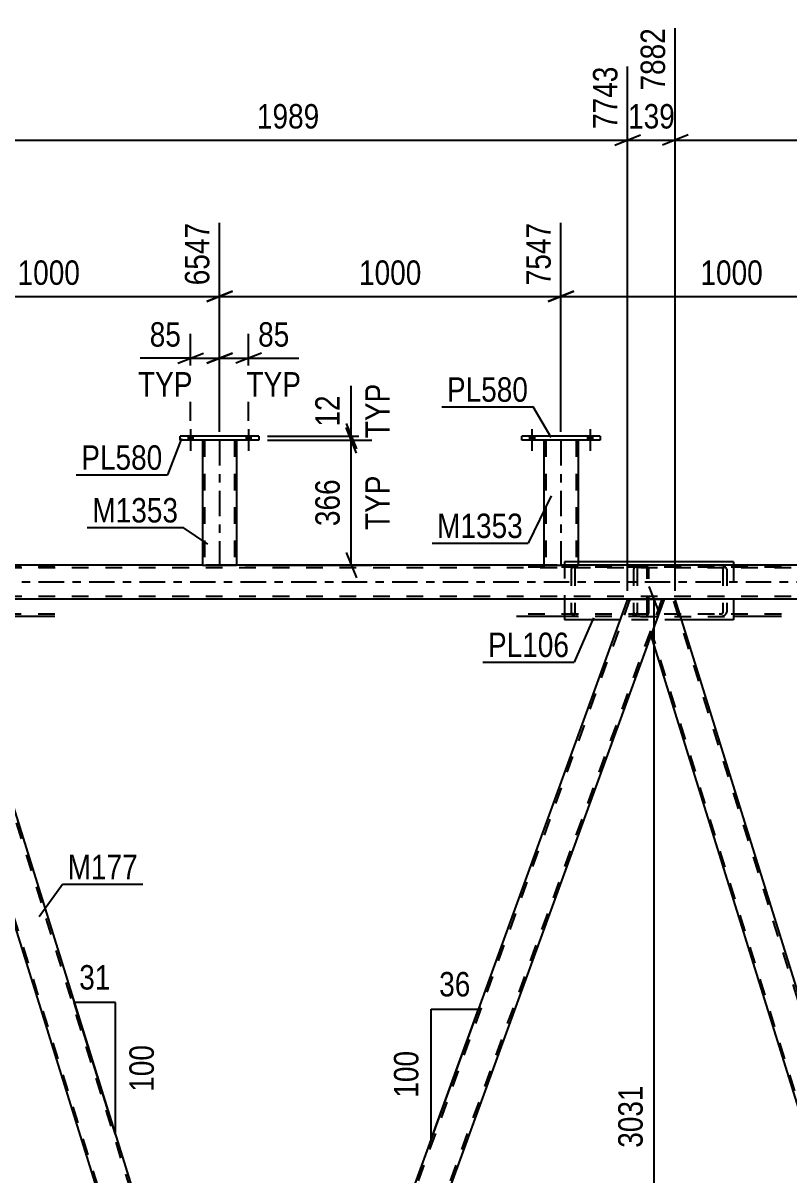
# Model space of a CAD drawing. Header units: millimetres. Extents: x -857 to 332, y -866 to -25.
# Drawn here: x -569.9 to -480.2, y -746.3 to -611.3 of the extents above; entities that cross this region are included whole.
import ezdxf

# ---------------------------------------------------------------- set-up
doc = ezdxf.new("R2010")
doc.units = ezdxf.units.MM
doc.linetypes.add('DXK_LINE_DOT2', pattern=[3.9198, 1.9599, -1.9599])
doc.linetypes.add('DXK_LINE_DOT3', pattern=[5.9187, 2.979, -0.9799, 0.9799, -0.9799])
doc.styles.add('Arial Narrow', font='ARIALN.TTF', dxfattribs={"height": 0.2})

# ---------------------------------------------------------------- blocks, each defined once
blk = doc.blocks.new('Bolt-570386455-6637 - 6466')
at = {"linetype": 'Continuous'}
for points in [[(-550.01, -659.72), (-550.57, -659.72), (-550.57, -660.2), (-550.01, -660.2)], [(-550.01, -659.72), (-550.57, -659.72), (-550.57, -660.2), (-550.01, -660.2)], [(-543.21, -659.72), (-543.77, -659.72), (-543.77, -660.2), (-543.21, -660.2)], [(-543.21, -659.72), (-543.77, -659.72), (-543.77, -660.2), (-543.21, -660.2)]]:
    blk.add_hatch(color=1, dxfattribs=at).paths.add_polyline_path(points)
at = {"color": 1, "linetype": 'Continuous'}
for p, q in [((-550.57, -659.72), (-550.57, -660.2)), ((-550.57, -659.72), (-550.57, -660.2)), ((-550.29, -658.92), (-550.29, -661.44)), ((-550.29, -658.92), (-550.29, -661.44)), ((-550.01, -659.72), (-550.01, -660.2)), ((-550.01, -659.72), (-550.01, -660.2)), ((-543.77, -659.72), (-543.77, -660.2)), ((-543.77, -659.72), (-543.77, -660.2)), ((-543.49, -658.92), (-543.49, -661.44)), ((-543.49, -658.92), (-543.49, -661.44)), ((-543.21, -659.72), (-543.21, -660.2)), ((-543.21, -659.72), (-543.21, -660.2))]:
    blk.add_line(p, q, dxfattribs=at)
blk = doc.blocks.new('Part-570386455-6513 - 6466')
at = {"color": 7, "linetype": 'DXK_LINE_DOT2'}
for p, q in [((-127.13, -674.84), (-788.89, -674.84)), ((-544.89, -674.84), (-548.89, -674.84)), ((-504.89, -674.84), (-508.89, -674.84)), ((-127.13, -675.16), (-808.78, -675.16)), ((-127.13, -678.52), (-808.78, -678.52)), ((-493.5, -678.84), (-499.08, -678.84))]:
    blk.add_line(p, q, dxfattribs=at)
at = {"color": 2, "linetype": 'Continuous'}
for p, q in [((-548.89, -674.84), (-584.89, -674.84)), ((-508.89, -674.84), (-544.89, -674.84)), ((-468.89, -674.84), (-504.89, -674.84)), ((-499.08, -678.84), (-578.64, -678.84)), ((-413.94, -678.84), (-493.5, -678.84))]:
    blk.add_line(p, q, dxfattribs=at)
at = {"color": 7, "linetype": 'DXK_LINE_DOT3'}
blk.add_line((-127.13, -676.84), (-808.78, -676.84), dxfattribs=at)
blk = doc.blocks.new('Part-570386455-6751 - 6466')
at = {"color": 2, "linetype": 'Continuous'}
for p, q in [((-508.89, -660.2), (-508.89, -674.84)), ((-504.89, -660.2), (-504.89, -674.84)), ((-508.89, -674.84), (-504.89, -674.84))]:
    blk.add_line(p, q, dxfattribs=at)
at = {"color": 7, "linetype": 'DXK_LINE_DOT2'}
for p, q in [((-504.89, -660.2), (-508.89, -660.2)), ((-508.89, -660.2), (-508.86, -660.2)), ((-508.65, -660.2), (-508.65, -674.84)), ((-505.13, -660.2), (-505.13, -674.84)), ((-505.19, -674.84), (-505.15, -674.84)), ((-505.15, -674.84), (-505.19, -674.84)), ((-505.13, -674.84), (-505.15, -674.84)), ((-505.15, -674.84), (-505.13, -674.84))]:
    blk.add_line(p, q, dxfattribs=at)
at = {"color": 7, "linetype": 'DXK_LINE_DOT3'}
blk.add_line((-506.89, -660.2), (-506.89, -674.84), dxfattribs=at)
blk = doc.blocks.new('Part-570386455-6563 - 6466')
at = {"color": 2, "linetype": 'Continuous'}
for p, q in [((-502.29, -659.72), (-511.49, -659.72)), ((-511.49, -660.2), (-511.49, -659.72)), ((-502.29, -659.72), (-502.29, -660.2)), ((-502.29, -660.2), (-511.49, -660.2))]:
    blk.add_line(p, q, dxfattribs=at)
blk = doc.blocks.new('Part-570386455-6580 - 6466')
at = {"color": 2, "linetype": 'Continuous'}
for p, q in [((-542.29, -659.72), (-551.49, -659.72)), ((-551.49, -660.2), (-551.49, -659.72)), ((-542.29, -659.72), (-542.29, -660.2)), ((-542.29, -660.2), (-551.49, -660.2))]:
    blk.add_line(p, q, dxfattribs=at)
blk = doc.blocks.new('Part-570386455-6586 - 6466')
at = {"color": 2, "linetype": 'Continuous'}
for p, q in [((-548.89, -660.2), (-548.89, -674.84)), ((-544.89, -660.2), (-544.89, -674.84)), ((-548.89, -674.84), (-544.89, -674.84))]:
    blk.add_line(p, q, dxfattribs=at)
at = {"color": 7, "linetype": 'DXK_LINE_DOT2'}
for p, q in [((-544.89, -660.2), (-548.89, -660.2)), ((-548.89, -660.2), (-548.86, -660.2)), ((-548.65, -660.2), (-548.65, -674.84)), ((-545.13, -660.2), (-545.13, -674.84)), ((-545.19, -674.84), (-545.15, -674.84)), ((-545.15, -674.84), (-545.19, -674.84)), ((-545.13, -674.84), (-545.15, -674.84)), ((-545.15, -674.84), (-545.13, -674.84))]:
    blk.add_line(p, q, dxfattribs=at)
at = {"color": 7, "linetype": 'DXK_LINE_DOT3'}
blk.add_line((-546.89, -660.2), (-546.89, -674.84), dxfattribs=at)
blk = doc.blocks.new('Bolt-570386455-6599 - 6466')
at = {"linetype": 'Continuous'}
for points in [[(-510.01, -659.72), (-510.57, -659.72), (-510.57, -660.2), (-510.01, -660.2)], [(-510.01, -659.72), (-510.57, -659.72), (-510.57, -660.2), (-510.01, -660.2)], [(-503.21, -659.72), (-503.77, -659.72), (-503.77, -660.2), (-503.21, -660.2)], [(-503.21, -659.72), (-503.77, -659.72), (-503.77, -660.2), (-503.21, -660.2)]]:
    blk.add_hatch(color=1, dxfattribs=at).paths.add_polyline_path(points)
at = {"color": 1, "linetype": 'Continuous'}
for p, q in [((-510.57, -659.72), (-510.57, -660.2)), ((-510.57, -659.72), (-510.57, -660.2)), ((-510.29, -658.92), (-510.29, -661.44)), ((-510.29, -658.92), (-510.29, -661.44)), ((-510.01, -659.72), (-510.01, -660.2)), ((-510.01, -659.72), (-510.01, -660.2)), ((-503.77, -659.72), (-503.77, -660.2)), ((-503.77, -659.72), (-503.77, -660.2)), ((-503.49, -658.92), (-503.49, -661.44)), ((-503.49, -658.92), (-503.49, -661.44)), ((-503.21, -659.72), (-503.21, -660.2)), ((-503.21, -659.72), (-503.21, -660.2))]:
    blk.add_line(p, q, dxfattribs=at)
blk = doc.blocks.new('Part-570386455-6767 - 6466')
at = {"color": 2, "linetype": 'Continuous'}
for p, q in [((-494.82, -678.84), (-496.37, -683.09)), ((-493.5, -678.84), (-494.82, -678.84)), ((-456.8, -796.59), (-493.5, -678.84)), ((-496.37, -683.09), (-459.91, -800.06)), ((-458.06, -800.06), (-456.8, -796.59))]:
    blk.add_line(p, q, dxfattribs=at)
at = {"color": 7, "linetype": 'DXK_LINE_DOT2'}
for p, q in [((-456.94, -796.96), (-493.75, -678.84)), ((-459.66, -800.06), (-496.23, -682.72)), ((-456.8, -796.59), (-457.07, -797.33)), ((-459.91, -800.06), (-458.06, -800.06))]:
    blk.add_line(p, q, dxfattribs=at)
blk = doc.blocks.new('Part-570386455-6788 - 6466')
at = {"color": 7, "linetype": 'DXK_LINE_DOT2'}
for p, q in [((-506.49, -674.44), (-506.49, -678.84)), ((-504.89, -674.44), (-506.49, -674.44)), ((-486.68, -674.84), (-486.68, -678.84)), ((-492.75, -681.24), (-499.95, -681.24))]:
    blk.add_line(p, q, dxfattribs=at)
at = {"color": 2, "linetype": 'Continuous'}
for p, q in [((-486.68, -674.44), (-504.89, -674.44)), ((-486.68, -674.44), (-486.68, -674.84)), ((-506.49, -678.84), (-506.49, -681.24)), ((-486.68, -678.84), (-486.68, -681.24)), ((-499.95, -681.24), (-506.49, -681.24)), ((-486.68, -681.24), (-492.75, -681.24))]:
    blk.add_line(p, q, dxfattribs=at)
blk = doc.blocks.new('Part-570386455-6795 - 6466')
at = {"color": 7, "linetype": 'DXK_LINE_DOT2'}
for p, q in [((-497.02, -674.84), (-512.1, -674.84)), ((-504.82, -674.84), (-505.15, -674.88)), ((-498.39, -675.08), (-498.39, -674.84)), ((-496.86, -674.88), (-497.02, -674.84)), ((-496.71, -674.98), (-496.86, -674.88)), ((-497.02, -675.08), (-512.1, -675.08)), ((-505.63, -675.14), (-505.69, -675.32)), ((-505.69, -675.32), (-505.69, -680.36)), ((-505.26, -675.32), (-505.22, -675.23)), ((-505.26, -675.32), (-505.26, -680.36)), ((-504.99, -675.1), (-504.82, -675.08)), ((-497.02, -675.08), (-496.94, -675.1)), ((-496.94, -675.1), (-496.87, -675.15)), ((-496.87, -675.15), (-496.82, -675.23)), ((-496.82, -675.23), (-496.8, -675.32)), ((-496.8, -680.36), (-496.8, -675.32)), ((-496.62, -675.14), (-496.71, -674.98)), ((-496.59, -675.32), (-496.62, -675.14)), ((-496.59, -680.36), (-496.59, -675.32)), ((-497.02, -680.6), (-512.1, -680.6)), ((-497.02, -680.84), (-506.49, -680.84)), ((-505.69, -680.36), (-505.63, -680.55)), ((-505.22, -680.45), (-505.26, -680.36)), ((-505.15, -680.81), (-504.82, -680.84)), ((-504.82, -680.6), (-504.99, -680.58)), ((-498.39, -680.84), (-498.39, -680.6)), ((-496.94, -680.58), (-497.02, -680.6)), ((-497.02, -680.84), (-496.86, -680.81)), ((-496.87, -680.53), (-496.94, -680.58)), ((-496.82, -680.45), (-496.87, -680.53)), ((-496.86, -680.81), (-496.71, -680.7)), ((-496.8, -680.36), (-496.82, -680.45)), ((-496.71, -680.7), (-496.62, -680.55)), ((-496.62, -680.55), (-496.59, -680.36))]:
    blk.add_line(p, q, dxfattribs=at)
at = {"color": 2, "linetype": 'Continuous'}
blk.add_line((-506.49, -680.84), (-512.1, -680.84), dxfattribs=at)
at = {"color": 7, "linetype": 'DXK_LINE_DOT2'}
for centre, radius, start, end in [((-505.02, -675.68), 0.817, 99.5182, 138.0638), ((-504.92, -675.5), 0.409, 99.5182, 138.0638), ((-505.02, -680), 0.817, 221.9362, 260.4818), ((-504.92, -680.18), 0.409, 221.9362, 260.4818)]:
    blk.add_arc(centre, radius, start, end, dxfattribs=at)
blk = doc.blocks.new('Part-570386455-6796 - 6466')
at = {"color": 7, "linetype": 'DXK_LINE_DOT2'}
for p, q in [((-582.66, -674.84), (-582.99, -674.88)), ((-566.2, -674.84), (-582.66, -674.84)), ((-573.15, -674.88), (-573.48, -674.84)), ((-583.46, -675.14), (-583.53, -675.32)), ((-583.53, -675.32), (-583.53, -680.36)), ((-583.09, -675.32), (-583.06, -675.23)), ((-583.09, -675.32), (-583.09, -680.36)), ((-582.82, -675.1), (-582.66, -675.08)), ((-566.2, -675.08), (-582.66, -675.08)), ((-573.48, -675.08), (-573.32, -675.1)), ((-573.08, -675.23), (-573.05, -675.32)), ((-573.05, -675.32), (-573.05, -680.36)), ((-572.61, -675.32), (-572.68, -675.14)), ((-572.61, -675.32), (-572.61, -680.36)), ((-583.53, -680.36), (-583.46, -680.55)), ((-583.06, -680.45), (-583.09, -680.36)), ((-582.99, -680.81), (-582.66, -680.84)), ((-582.66, -680.6), (-582.82, -680.58)), ((-566.2, -680.6), (-582.66, -680.6)), ((-582.66, -680.84), (-571.81, -680.84)), ((-573.32, -680.58), (-573.48, -680.6)), ((-573.48, -680.84), (-573.15, -680.81)), ((-573.05, -680.36), (-573.08, -680.45)), ((-572.68, -680.55), (-572.61, -680.36))]:
    blk.add_line(p, q, dxfattribs=at)
at = {"color": 2, "linetype": 'Continuous'}
blk.add_line((-566.2, -680.84), (-571.81, -680.84), dxfattribs=at)
at = {"color": 7, "linetype": 'DXK_LINE_DOT2'}
for centre, radius, start, end in [((-582.85, -675.68), 0.817, 99.5182, 138.0638), ((-573.29, -675.68), 0.817, 41.9362, 80.4818), ((-582.76, -675.5), 0.409, 99.5182, 138.0638), ((-573.38, -675.5), 0.409, 41.9362, 80.4818), ((-582.85, -680), 0.817, 221.9362, 260.4818), ((-582.76, -680.18), 0.409, 221.9362, 260.4818), ((-573.38, -680.18), 0.409, 279.5182, 318.0638), ((-573.29, -680), 0.817, 279.5182, 318.0638)]:
    blk.add_arc(centre, radius, start, end, dxfattribs=at)
blk = doc.blocks.new('Part-570386455-6823 - 6466')
at = {"color": 2, "linetype": 'Continuous'}
for p, q in [((-579.95, -678.84), (-581.5, -683.09)), ((-578.64, -678.84), (-579.95, -678.84)), ((-578.64, -678.84), (-541.93, -796.59)), ((-581.5, -683.09), (-545.04, -800.06)), ((-543.2, -800.06), (-541.93, -796.59))]:
    blk.add_line(p, q, dxfattribs=at)
at = {"color": 7, "linetype": 'DXK_LINE_DOT2'}
for p, q in [((-578.89, -678.84), (-542.07, -796.96)), ((-544.79, -800.06), (-581.37, -682.72)), ((-541.93, -796.59), (-542.21, -797.33)), ((-545.04, -800.06), (-543.2, -800.06))]:
    blk.add_line(p, q, dxfattribs=at)
blk = doc.blocks.new('Part-570386455-6844 - 6466')
at = {"color": 7, "linetype": 'DXK_LINE_DOT2'}
for p, q in [((-498.82, -678.84), (-542.94, -800.06)), ((-495.08, -678.84), (-539.2, -800.06)), ((-494.82, -678.84), (-496.37, -683.09)), ((-541.93, -796.59), (-543.2, -800.06)), ((-538.94, -800.06), (-543.2, -800.06))]:
    blk.add_line(p, q, dxfattribs=at)
at = {"color": 2, "linetype": 'Continuous'}
for p, q in [((-499.08, -678.84), (-541.93, -796.59)), ((-499.08, -678.84), (-494.82, -678.84)), ((-496.37, -683.09), (-538.94, -800.06))]:
    blk.add_line(p, q, dxfattribs=at)
blk = doc.blocks.new('Part-570386455-6851 - 6466')
at = {"color": 7, "linetype": 'DXK_LINE_DOT2'}
for p, q in [((-497.52, -674.84), (-497.86, -674.88)), ((-481.07, -674.84), (-497.52, -674.84)), ((-488.02, -674.88), (-488.35, -674.84)), ((-498.33, -675.14), (-498.39, -675.32)), ((-498.39, -675.32), (-498.39, -680.36)), ((-497.96, -675.32), (-497.92, -675.23)), ((-497.96, -675.32), (-497.96, -680.36)), ((-497.69, -675.1), (-497.52, -675.08)), ((-481.07, -675.08), (-497.52, -675.08)), ((-488.35, -675.08), (-488.18, -675.1)), ((-487.95, -675.23), (-487.91, -675.32)), ((-487.91, -675.32), (-487.91, -680.36)), ((-487.48, -675.32), (-487.54, -675.14)), ((-487.48, -675.32), (-487.48, -680.36)), ((-498.39, -680.36), (-498.33, -680.55)), ((-497.92, -680.45), (-497.96, -680.36)), ((-497.86, -680.81), (-497.52, -680.84)), ((-497.52, -680.6), (-497.69, -680.58)), ((-481.07, -680.6), (-497.52, -680.6)), ((-497.52, -680.84), (-486.68, -680.84)), ((-488.18, -680.58), (-488.35, -680.6)), ((-488.35, -680.84), (-488.02, -680.81)), ((-487.91, -680.36), (-487.95, -680.45)), ((-487.54, -680.55), (-487.48, -680.36))]:
    blk.add_line(p, q, dxfattribs=at)
at = {"color": 2, "linetype": 'Continuous'}
blk.add_line((-481.07, -680.84), (-486.68, -680.84), dxfattribs=at)
at = {"color": 7, "linetype": 'DXK_LINE_DOT2'}
for centre, radius, start, end in [((-497.72, -675.68), 0.817, 99.5182, 138.0638), ((-488.15, -675.68), 0.817, 41.9362, 80.4818), ((-497.62, -675.5), 0.409, 99.5182, 138.0638), ((-488.25, -675.5), 0.409, 41.9362, 80.4818), ((-497.72, -680), 0.817, 221.9362, 260.4818), ((-497.62, -680.18), 0.409, 221.9362, 260.4818), ((-488.25, -680.18), 0.409, 279.5182, 318.0638), ((-488.15, -680), 0.817, 279.5182, 318.0638)]:
    blk.add_arc(centre, radius, start, end, dxfattribs=at)
blk = doc.blocks.new('StraightDimension-570386455-17867 - 6466')
at = {"color": 7, "linetype": 'Continuous'}
for p, q in [((-586.89, -659.2), (-586.89, -634.73)), ((-546.89, -659.2), (-546.89, -634.73)), ((-585.39, -642.74), (-588.39, -643.94)), ((-586.89, -643.34), (-546.89, -643.34)), ((-548.39, -643.94), (-545.39, -642.74))]:
    blk.add_line(p, q, dxfattribs=at)
at = {"color": 0}
blk.add_wipeout([(-562.64, -642.59), (-562.64, -638.39), (-571.15, -638.39), (-571.15, -642.59)], dxfattribs=at)
at = {"color": 3, "style": 'Arial Narrow'}
blk.add_text('1000', height=2.863, dxfattribs=at).set_placement((-570.55, -641.99))
at = {"color": 0, "linetype": 'Continuous'}
blk.add_wipeout([(-547.49, -634.13), (-551.69, -634.13), (-551.69, -642.64), (-547.49, -642.64)], dxfattribs=at)
at = {"color": 3, "linetype": 'Continuous', "style": 'Arial Narrow'}
blk.add_text('6547', height=2.863, rotation=90.0002, dxfattribs=at).set_placement((-548.09, -642.04))
blk = doc.blocks.new('StraightDimension-570386455-8242 - 6466')
at = {"color": 7, "linetype": 'Continuous'}
for p, q in [((-495.37, -680.34), (-496.57, -677.34)), ((-141.88, -678.84), (-498.82, -678.84)), ((-495.97, -800.06), (-495.97, -678.84))]:
    blk.add_line(p, q, dxfattribs=at)
at = {"color": 0}
blk.add_wipeout([(-496.72, -735.19), (-500.92, -735.19), (-500.92, -743.71), (-496.72, -743.71)], dxfattribs=at)
at = {"color": 3, "style": 'Arial Narrow'}
blk.add_text('3031', height=2.863, rotation=90.0002, dxfattribs=at).set_placement((-497.32, -743.11))
blk = doc.blocks.new('AngleDimension-570386455-49834 - 6466')
at = {"color": 7, "linetype": 'Continuous'}
for p, q in [((-564.43, -724.41), (-563.91, -726.07)), ((-559.09, -726.07), (-563.91, -726.07)), ((-559.09, -741.54), (-563.91, -726.07)), ((-559.09, -741.54), (-559.09, -726.07))]:
    blk.add_line(p, q, dxfattribs=at)
at = {"color": 0}
blk.add_wipeout([(-553.99, -730.47), (-558.19, -730.47), (-558.19, -737.15), (-553.99, -737.15)], dxfattribs=at)
at = {"color": 3, "style": 'Arial Narrow'}
blk.add_text('100', height=2.863, rotation=90.0002, dxfattribs=at).set_placement((-554.59, -736.55))
at = {"color": 0}
blk.add_wipeout([(-559.08, -725.17), (-559.08, -720.97), (-563.93, -720.97), (-563.93, -725.17)], dxfattribs=at)
at = {"color": 3, "style": 'Arial Narrow'}
blk.add_text('31', height=2.863, dxfattribs=at).set_placement((-563.33, -724.57))
blk = doc.blocks.new('StraightDimension-570386455-46995 - 6466')
at = {"color": 7, "linetype": 'Continuous'}
for p, q in [((-493.5, -677.84), (-493.5, -611.91)), ((-499.08, -677.84), (-499.08, -616.41)), ((-500.58, -625.62), (-497.58, -624.42)), ((-492, -624.42), (-495, -625.62)), ((-499.08, -625.02), (-493.5, -625.02))]:
    blk.add_line(p, q, dxfattribs=at)
at = {"color": 0}
blk.add_wipeout([(-492.95, -624.27), (-492.95, -620.07), (-499.63, -620.07), (-499.63, -624.27)], dxfattribs=at)
at = {"color": 3, "style": 'Arial Narrow'}
blk.add_text('139', height=2.863, dxfattribs=at).set_placement((-499.03, -623.67))
at = {"color": 0, "linetype": 'Continuous'}
blk.add_wipeout([(-494.1, -611.31), (-498.3, -611.31), (-498.3, -619.82), (-494.1, -619.82)], dxfattribs=at)
at = {"color": 3, "linetype": 'Continuous', "style": 'Arial Narrow'}
blk.add_text('7882', height=2.863, rotation=90.0002, dxfattribs=at).set_placement((-494.7, -619.22))
blk = doc.blocks.new('StraightDimension-570386455-17865 - 6466')
at = {"color": 7, "linetype": 'Continuous'}
for p, q in [((-506.89, -659.2), (-506.89, -634.73)), ((-466.89, -659.2), (-466.89, -634.73)), ((-505.39, -642.74), (-508.39, -643.94)), ((-506.89, -643.34), (-466.89, -643.34)), ((-468.39, -643.94), (-465.39, -642.74))]:
    blk.add_line(p, q, dxfattribs=at)
at = {"color": 0}
blk.add_wipeout([(-482.64, -642.59), (-482.64, -638.39), (-491.15, -638.39), (-491.15, -642.59)], dxfattribs=at)
at = {"color": 3, "style": 'Arial Narrow'}
blk.add_text('1000', height=2.863, dxfattribs=at).set_placement((-490.55, -641.99))
at = {"color": 0, "linetype": 'Continuous'}
blk.add_wipeout([(-467.49, -634.13), (-471.69, -634.13), (-471.69, -642.64), (-467.49, -642.64)], dxfattribs=at)
at = {"color": 3, "linetype": 'Continuous', "style": 'Arial Narrow'}
blk.add_text('8547', height=2.863, rotation=90.0002, dxfattribs=at).set_placement((-468.09, -642.04))
blk = doc.blocks.new('StraightDimension-570386455-7388 - 6466')
at = {"color": 7, "linetype": 'Continuous'}
for p, q in [((-550.29, -657.92), (-550.29, -647.73)), ((-546.89, -659.2), (-546.89, -647.73)), ((-550.29, -650.58), (-556.2, -650.58)), ((-550.29, -650.58), (-556.2, -650.58)), ((-551.79, -651.18), (-548.79, -649.98)), ((-550.29, -650.58), (-546.89, -650.58)), ((-545.39, -649.98), (-548.39, -651.18))]:
    blk.add_line(p, q, dxfattribs=at)
at = {"color": 0}
blk.add_wipeout([(-550.82, -649.83), (-550.82, -645.63), (-555.67, -645.63), (-555.67, -649.83)], dxfattribs=at)
at = {"color": 0, "linetype": 'Continuous'}
blk.add_wipeout([(-549.45, -655.68), (-549.45, -651.48), (-557.04, -651.48), (-557.04, -655.68)], dxfattribs=at)
at = {"color": 3, "style": 'Arial Narrow'}
blk.add_text('85', height=2.863, dxfattribs=at).set_placement((-555.07, -649.23))
at = {"color": 3, "linetype": 'Continuous', "style": 'Arial Narrow'}
blk.add_text('TYP', height=2.863, dxfattribs=at).set_placement((-556.44, -655.08))
blk = doc.blocks.new('StraightDimension-570386455-46996 - 6466')
at = {"color": 7, "linetype": 'Continuous'}
for p, q in [((-578.64, -677.84), (-578.64, -611.91)), ((-499.08, -677.84), (-499.08, -616.41)), ((-577.14, -624.42), (-580.14, -625.62)), ((-500.58, -625.62), (-497.58, -624.42)), ((-578.64, -625.02), (-499.08, -625.02))]:
    blk.add_line(p, q, dxfattribs=at)
at = {"color": 0}
blk.add_wipeout([(-534.6, -624.27), (-534.6, -620.07), (-543.11, -620.07), (-543.11, -624.27)], dxfattribs=at)
at = {"color": 3, "style": 'Arial Narrow'}
blk.add_text('1989', height=2.863, dxfattribs=at).set_placement((-542.51, -623.67))
at = {"color": 0, "linetype": 'Continuous'}
blk.add_wipeout([(-499.68, -615.81), (-503.88, -615.81), (-503.88, -624.32), (-499.68, -624.32)], dxfattribs=at)
at = {"color": 3, "linetype": 'Continuous', "style": 'Arial Narrow'}
blk.add_text('7743', height=2.863, rotation=90.0002, dxfattribs=at).set_placement((-500.28, -623.72))
blk = doc.blocks.new('StraightDimension-570386455-7397 - 6466')
at = {"color": 7, "linetype": 'Continuous'}
for p, q in [((-546.89, -659.2), (-546.89, -647.73)), ((-543.49, -657.92), (-543.49, -647.73)), ((-548.39, -651.18), (-545.39, -649.98)), ((-546.89, -650.58), (-543.49, -650.58)), ((-541.99, -649.98), (-544.99, -651.18)), ((-543.49, -650.58), (-537.59, -650.58)), ((-543.49, -650.58), (-537.59, -650.58))]:
    blk.add_line(p, q, dxfattribs=at)
at = {"color": 0}
blk.add_wipeout([(-538.11, -649.83), (-538.11, -645.63), (-542.97, -645.63), (-542.97, -649.83)], dxfattribs=at)
at = {"color": 0, "linetype": 'Continuous'}
blk.add_wipeout([(-536.74, -655.68), (-536.74, -651.48), (-544.33, -651.48), (-544.33, -655.68)], dxfattribs=at)
at = {"color": 3, "style": 'Arial Narrow'}
blk.add_text('85', height=2.863, dxfattribs=at).set_placement((-542.37, -649.23))
at = {"color": 3, "linetype": 'Continuous', "style": 'Arial Narrow'}
blk.add_text('TYP', height=2.863, dxfattribs=at).set_placement((-543.73, -655.08))
blk = doc.blocks.new('StraightDimension-570386455-7407 - 6466')
at = {"color": 7, "linetype": 'Continuous'}
for p, q in [((-531.46, -659.72), (-531.46, -653.81)), ((-531.46, -659.72), (-531.46, -653.81)), ((-532.06, -658.22), (-530.86, -661.22)), ((-530.86, -661.7), (-532.06, -658.7)), ((-541.29, -659.72), (-529.06, -659.72)), ((-531.46, -660.2), (-531.46, -659.72)), ((-541.29, -660.2), (-529.06, -660.2))]:
    blk.add_line(p, q, dxfattribs=at)
at = {"color": 0, "linetype": 'Continuous'}
blk.add_wipeout([(-526.36, -652.97), (-530.56, -652.97), (-530.56, -660.56), (-526.36, -660.56)], dxfattribs=at)
at = {"color": 0}
blk.add_wipeout([(-532.21, -654.34), (-536.41, -654.34), (-536.41, -659.2), (-532.21, -659.2)], dxfattribs=at)
at = {"color": 3, "linetype": 'Continuous', "style": 'Arial Narrow'}
blk.add_text('TYP', height=2.863, rotation=90.0002, dxfattribs=at).set_placement((-526.96, -659.96))
at = {"color": 3, "style": 'Arial Narrow'}
blk.add_text('12', height=2.863, rotation=90.0002, dxfattribs=at).set_placement((-532.81, -658.6))
blk = doc.blocks.new('StraightDimension-570386455-7415 - 6466')
at = {"color": 7, "linetype": 'Continuous'}
for p, q in [((-530.86, -661.7), (-532.06, -658.7)), ((-541.29, -660.2), (-529.06, -660.2)), ((-531.46, -674.84), (-531.46, -660.2)), ((-532.06, -673.34), (-530.86, -676.34)), ((-543.89, -674.84), (-529.06, -674.84))]:
    blk.add_line(p, q, dxfattribs=at)
at = {"color": 0, "linetype": 'Continuous'}
blk.add_wipeout([(-526.36, -663.73), (-530.56, -663.73), (-530.56, -671.32), (-526.36, -671.32)], dxfattribs=at)
at = {"color": 0}
blk.add_wipeout([(-532.21, -664.18), (-536.41, -664.18), (-536.41, -670.86), (-532.21, -670.86)], dxfattribs=at)
at = {"color": 3, "style": 'Arial Narrow'}
blk.add_text('366', height=2.863, rotation=90.0002, dxfattribs=at).set_placement((-532.81, -670.26))
at = {"color": 3, "linetype": 'Continuous', "style": 'Arial Narrow'}
blk.add_text('TYP', height=2.863, rotation=90.0002, dxfattribs=at).set_placement((-526.96, -670.72))
blk = doc.blocks.new('StraightDimension-570386455-17866 - 6466')
at = {"color": 7, "linetype": 'Continuous'}
for p, q in [((-546.89, -659.2), (-546.89, -634.73)), ((-506.89, -659.2), (-506.89, -634.73)), ((-545.39, -642.74), (-548.39, -643.94)), ((-546.89, -643.34), (-506.89, -643.34)), ((-508.39, -643.94), (-505.39, -642.74))]:
    blk.add_line(p, q, dxfattribs=at)
at = {"color": 0}
blk.add_wipeout([(-522.64, -642.59), (-522.64, -638.39), (-531.15, -638.39), (-531.15, -642.59)], dxfattribs=at)
at = {"color": 3, "style": 'Arial Narrow'}
blk.add_text('1000', height=2.863, dxfattribs=at).set_placement((-530.55, -641.99))
at = {"color": 0, "linetype": 'Continuous'}
blk.add_wipeout([(-507.49, -634.13), (-511.69, -634.13), (-511.69, -642.64), (-507.49, -642.64)], dxfattribs=at)
at = {"color": 3, "linetype": 'Continuous', "style": 'Arial Narrow'}
blk.add_text('7547', height=2.863, rotation=90.0002, dxfattribs=at).set_placement((-508.09, -642.04))
blk = doc.blocks.new('StraightDimension-570386455-46994 - 6466')
at = {"color": 7, "linetype": 'Continuous'}
for p, q in [((-493.5, -677.84), (-493.5, -611.91)), ((-413.94, -677.84), (-413.94, -616.41)), ((-492, -624.42), (-495, -625.62)), ((-415.44, -625.62), (-412.44, -624.42)), ((-493.5, -625.02), (-413.94, -625.02))]:
    blk.add_line(p, q, dxfattribs=at)
at = {"color": 0}
blk.add_wipeout([(-449.47, -624.27), (-449.47, -620.07), (-457.98, -620.07), (-457.98, -624.27)], dxfattribs=at)
at = {"color": 3, "style": 'Arial Narrow'}
blk.add_text('1989', height=2.863, dxfattribs=at).set_placement((-457.38, -623.67))
at = {"color": 0, "linetype": 'Continuous'}
blk.add_wipeout([(-414.54, -615.81), (-418.74, -615.81), (-418.74, -624.32), (-414.54, -624.32)], dxfattribs=at)
at = {"color": 3, "linetype": 'Continuous', "style": 'Arial Narrow'}
blk.add_text('9871', height=2.863, rotation=90.0002, dxfattribs=at).set_placement((-415.14, -623.72))
blk = doc.blocks.new('AngleDimension-570386455-49864 - 6466')
at = {"color": 7, "linetype": 'Continuous'}
for p, q in [((-522.1, -726.88), (-516.56, -726.88)), ((-522.1, -742.11), (-516.56, -726.88)), ((-522.1, -742.11), (-522.1, -726.88)), ((-516.41, -726.46), (-516.56, -726.88))]:
    blk.add_line(p, q, dxfattribs=at)
at = {"color": 0}
blk.add_wipeout([(-523, -731.15), (-527.2, -731.15), (-527.2, -737.84), (-523, -737.84)], dxfattribs=at)
at = {"color": 3, "style": 'Arial Narrow'}
blk.add_text('100', height=2.863, rotation=90.0002, dxfattribs=at).set_placement((-523.6, -737.24))
at = {"color": 0}
blk.add_wipeout([(-516.91, -725.98), (-516.91, -721.78), (-521.76, -721.78), (-521.76, -725.98)], dxfattribs=at)
at = {"color": 3, "style": 'Arial Narrow'}
blk.add_text('36', height=2.863, dxfattribs=at).set_placement((-521.16, -725.38))
blk = doc.blocks.new('Mark-570386455-6559 - 6466')
at = {"color": 0}
blk.add_wipeout([(-510.75, -655.69), (-510.75, -652.69), (-520.25, -652.69), (-520.25, -655.69)], dxfattribs=at)
blk.add_wipeout([(-510.75, -655.69), (-510.75, -652.69), (-520.25, -652.69), (-520.25, -655.69)], dxfattribs=at)
at = {"color": 30, "linetype": 'Continuous'}
for p in [(-520.85, -656.29), (-508.03, -659.89)]:
    blk.add_line(p, (-510.15, -656.29), dxfattribs=at)
at = {"color": 3, "style": 'Arial Narrow'}
blk.add_text('PL580', height=2.863, dxfattribs=at).set_placement((-520.25, -655.69))
blk = doc.blocks.new('Mark-570386455-6576 - 6466')
at = {"color": 0}
blk.add_wipeout([(-553.58, -663.66), (-553.58, -660.66), (-563.09, -660.66), (-563.09, -663.66)], dxfattribs=at)
blk.add_wipeout([(-553.58, -663.66), (-553.58, -660.66), (-563.09, -660.66), (-563.09, -663.66)], dxfattribs=at)
at = {"color": 30, "linetype": 'Continuous'}
for p in [(-551.35, -660), (-563.69, -664.26)]:
    blk.add_line(p, (-552.98, -664.26), dxfattribs=at)
at = {"color": 3, "style": 'Arial Narrow'}
blk.add_text('PL580', height=2.863, dxfattribs=at).set_placement((-563.09, -663.66))
blk = doc.blocks.new('Mark-570386455-6582 - 6466')
at = {"color": 0}
blk.add_wipeout([(-551.74, -669.84), (-551.74, -666.84), (-561.79, -666.84), (-561.79, -669.84)], dxfattribs=at)
blk.add_wipeout([(-551.74, -669.84), (-551.74, -666.84), (-561.79, -666.84), (-561.79, -669.84)], dxfattribs=at)
at = {"color": 30, "linetype": 'Continuous'}
for p in [(-562.39, -670.44), (-548.25, -672.37)]:
    blk.add_line(p, (-551.14, -670.44), dxfattribs=at)
at = {"color": 3, "style": 'Arial Narrow'}
blk.add_text('M1353', height=2.863, dxfattribs=at).set_placement((-561.79, -669.84))
blk = doc.blocks.new('Mark-570386455-6747 - 6466')
at = {"color": 0}
blk.add_wipeout([(-511.34, -671.66), (-511.34, -668.66), (-521.4, -668.66), (-521.4, -671.66)], dxfattribs=at)
blk.add_wipeout([(-511.34, -671.66), (-511.34, -668.66), (-521.4, -668.66), (-521.4, -671.66)], dxfattribs=at)
at = {"color": 30, "linetype": 'Continuous'}
for p in [(-508.04, -666.71), (-522, -672.26)]:
    blk.add_line(p, (-510.74, -672.26), dxfattribs=at)
at = {"color": 3, "style": 'Arial Narrow'}
blk.add_text('M1353', height=2.863, dxfattribs=at).set_placement((-521.4, -671.66))
blk = doc.blocks.new('Mark-570386455-6784 - 6466')
at = {"color": 0}
blk.add_wipeout([(-505.93, -685.61), (-505.93, -682.61), (-515.44, -682.61), (-515.44, -685.61)], dxfattribs=at)
blk.add_wipeout([(-505.93, -685.61), (-505.93, -682.61), (-515.44, -682.61), (-515.44, -685.61)], dxfattribs=at)
at = {"color": 30, "linetype": 'Continuous'}
for p in [(-503.1, -681.03), (-516.04, -686.21)]:
    blk.add_line(p, (-505.33, -686.21), dxfattribs=at)
at = {"color": 3, "style": 'Arial Narrow'}
blk.add_text('PL106', height=2.863, dxfattribs=at).set_placement((-515.44, -685.61))
blk = doc.blocks.new('Mark-570386455-6819 - 6466')
at = {"color": 0}
blk.add_wipeout([(-556.46, -711.64), (-556.46, -708.64), (-564.69, -708.64), (-564.69, -711.64)], dxfattribs=at)
blk.add_wipeout([(-556.46, -711.64), (-556.46, -708.64), (-564.69, -708.64), (-564.69, -711.64)], dxfattribs=at)
at = {"color": 30, "linetype": 'Continuous'}
for p, q in [((-568.01, -716.02), (-565.29, -712.24)), ((-565.29, -712.24), (-555.86, -712.24))]:
    blk.add_line(p, q, dxfattribs=at)
at = {"color": 3, "style": 'Arial Narrow'}
blk.add_text('M177', height=2.863, dxfattribs=at).set_placement((-564.69, -711.64))

msp = doc.modelspace()

# ---------------------------------------------------------------- block references
for name in ['Part-570386455-6580 - 6466', 'Bolt-570386455-6637 - 6466', 'Part-570386455-6563 - 6466', 'Bolt-570386455-6599 - 6466', 'Part-570386455-6586 - 6466', 'Part-570386455-6751 - 6466', 'Part-570386455-6513 - 6466', 'Part-570386455-6796 - 6466', 'Part-570386455-6795 - 6466', 'Part-570386455-6788 - 6466', 'Part-570386455-6851 - 6466', 'Part-570386455-6823 - 6466', 'Part-570386455-6844 - 6466', 'Part-570386455-6767 - 6466']:
    msp.add_blockref(name, (0, 0))

# ---------------------------------------------------------------- next in the draw order: block references
for name in ['StraightDimension-570386455-17867 - 6466', 'StraightDimension-570386455-8242 - 6466', 'Mark-570386455-6784 - 6466', 'Mark-570386455-6819 - 6466', 'AngleDimension-570386455-49834 - 6466', 'AngleDimension-570386455-49864 - 6466']:
    msp.add_blockref(name, (0, 0))

# ---------------------------------------------------------------- next in the draw order: block references
for name in ['StraightDimension-570386455-46995 - 6466', 'StraightDimension-570386455-7388 - 6466']:
    msp.add_blockref(name, (0, 0))

# ---------------------------------------------------------------- next in the draw order: block references
msp.add_blockref('StraightDimension-570386455-17865 - 6466', (0, 0))

# ---------------------------------------------------------------- next in the draw order: block references
for name in ['StraightDimension-570386455-46996 - 6466', 'StraightDimension-570386455-46994 - 6466']:
    msp.add_blockref(name, (0, 0))

# ---------------------------------------------------------------- next in the draw order: block references
for name in ['StraightDimension-570386455-7397 - 6466', 'Mark-570386455-6576 - 6466', 'Mark-570386455-6582 - 6466', 'Mark-570386455-6747 - 6466']:
    msp.add_blockref(name, (0, 0))

# ---------------------------------------------------------------- next in the draw order: block references
msp.add_blockref('StraightDimension-570386455-7407 - 6466', (0, 0))

# ---------------------------------------------------------------- next in the draw order: block references
msp.add_blockref('StraightDimension-570386455-7415 - 6466', (0, 0))

# ---------------------------------------------------------------- next in the draw order: block references
msp.add_blockref('StraightDimension-570386455-17866 - 6466', (0, 0))

# ---------------------------------------------------------------- next in the draw order: block references
msp.add_blockref('Mark-570386455-6559 - 6466', (0, 0))

doc.saveas('drawing.dxf')
